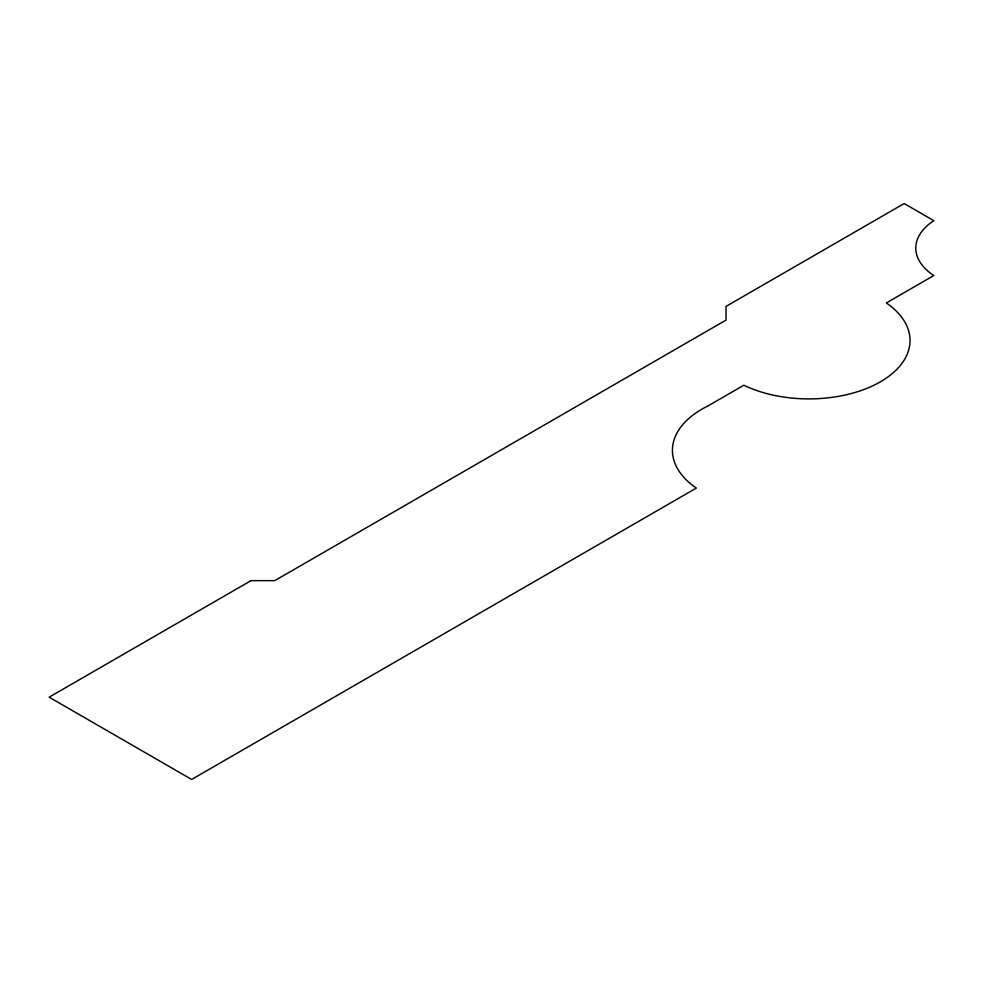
<?xml version="1.0" encoding="UTF-8"?>
<svg xmlns="http://www.w3.org/2000/svg" width="983" height="983" viewBox="0 0 983 983"><rect width="100%" height="100%" fill="white"/><g stroke="black" fill="none" stroke-linecap="round" stroke-linejoin="round"><path stroke-width="1.47" d="M251.034 580.634L49.15 697.18L191.648 779.458L696.345 488.072A101.114 58.378 0 0 1 708.227 405.795L743.848 385.225A101.151 58.39 0 0 0 880.412 381.797A101.151 58.39 0 0 0 886.347 302.961L933.85 275.535A71.501 41.274 0 0 1 933.85 220.683L904.163 203.542L726.032 306.389L726.032 320.102L274.773 580.634L251.034 580.634"/></g></svg>
